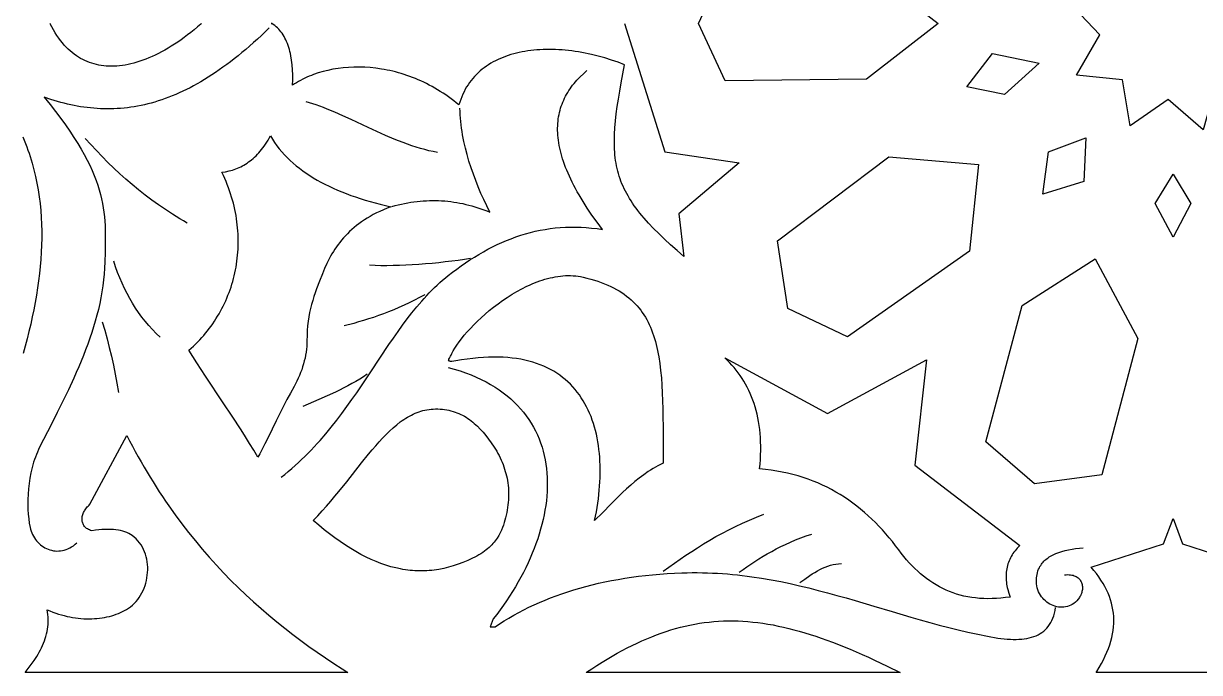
# Model space of a CAD drawing. Extents: x -332 to 348, y -263 to 352.
# Drawn here: x 10.4 to 60.5, y -203 to -175.3 of the extents above; entities that cross this region are included whole.
import ezdxf

# ---------------------------------------------------------------- set-up
doc = ezdxf.new("R2010")
doc.units = 0
doc.layers.add('LAYER_1', color=18, linetype='CONTINUOUS')
doc.layers.add('LAYER_2', color=174, linetype='CONTINUOUS')

msp = doc.modelspace()

# ---------------------------------------------------------------- linework, layer by layer
at = {"layer": 'LAYER_1'}
for points in [[(60.52, -172.532), (62.419, -172.044), (62.071, -174.002), (63.835, -174.869), (62.329, -176.142), (63.132, -177.958), (61.173, -177.95), (60.639, -179.865), (59.143, -178.579), (57.523, -179.697), (57.19, -177.736), (55.242, -177.534), (56.228, -175.815), (54.863, -174.388), (56.706, -173.715), (56.563, -171.73), (58.401, -172.418), (59.547, -170.804)], [(46.29, -172.957), (49.336, -175.334), (46.29, -177.711), (40.265, -177.785), (39.118, -175.334), (40.265, -172.884)], [(53.645, -177.029), (52.167, -178.363), (50.557, -178.033), (51.649, -176.607)], [(20.969, -180.27), (21.06, -180.408), (21.157, -180.543), (21.259, -180.674), (21.366, -180.803), (21.478, -180.928), (21.595, -181.049), (21.718, -181.168), (21.845, -181.283), (21.977, -181.396), (22.114, -181.505), (22.255, -181.611), (22.402, -181.714), (22.553, -181.815), (22.708, -181.912), (22.869, -182.006), (23.034, -182.098), (23.203, -182.186), (23.377, -182.272), (23.555, -182.355), (23.737, -182.435), (23.924, -182.513), (24.114, -182.587), (24.309, -182.66), (24.508, -182.729), (24.712, -182.796), (24.919, -182.861), (25.13, -182.922), (25.345, -182.982), (25.563, -183.039), (25.786, -183.094), (26.012, -183.146), (25.851, -183.209), (25.696, -183.275), (25.547, -183.342), (25.403, -183.412), (25.265, -183.483), (25.133, -183.557), (25.006, -183.632), (24.884, -183.709), (24.766, -183.787), (24.654, -183.868), (24.546, -183.95), (24.443, -184.033), (24.345, -184.119), (24.25, -184.206), (24.16, -184.294), (24.073, -184.384), (23.99, -184.475), (23.911, -184.568), (23.835, -184.663), (23.763, -184.758), (23.694, -184.855), (23.627, -184.953), (23.564, -185.053), (23.503, -185.154), (23.445, -185.256), (23.389, -185.359), (23.284, -185.568), (23.187, -185.782), (23.096, -185.999), (22.967, -186.324), (22.845, -186.647), (22.787, -186.81), (22.733, -186.973), (22.681, -187.14), (22.633, -187.309), (22.59, -187.482), (22.551, -187.659), (22.517, -187.841), (22.489, -188.03), (22.466, -188.225), (22.45, -188.427), (22.441, -188.637), (22.438, -188.856), (22.436, -188.977), (22.43, -189.099), (22.418, -189.222), (22.401, -189.346), (22.38, -189.47), (22.355, -189.595), (22.325, -189.72), (22.291, -189.844), (22.253, -189.968), (22.212, -190.092), (22.166, -190.214), (22.117, -190.336), (22.065, -190.456), (22.01, -190.575), (21.951, -190.692), (21.89, -190.806), (21.73, -191.098), (21.586, -191.367), (21.335, -191.849), (21.127, -192.265), (20.951, -192.628), (20.795, -192.952), (20.648, -193.249), (20.5, -193.533), (20.422, -193.674), (20.339, -193.816), (20.169, -193.528), (19.993, -193.239), (19.812, -192.95), (19.627, -192.66), (19.25, -192.079), (18.867, -191.501), (18.109, -190.362), (17.748, -189.806), (17.575, -189.533), (17.408, -189.263), (17.504, -189.177), (17.598, -189.09), (17.69, -189.001), (17.78, -188.91), (17.867, -188.818), (17.953, -188.725), (18.036, -188.629), (18.118, -188.533), (18.197, -188.434), (18.274, -188.335), (18.349, -188.234), (18.422, -188.131), (18.492, -188.027), (18.56, -187.922), (18.627, -187.816), (18.69, -187.708), (18.752, -187.599), (18.811, -187.489), (18.868, -187.378), (18.923, -187.265), (18.975, -187.152), (19.025, -187.037), (19.072, -186.921), (19.118, -186.805), (19.161, -186.687), (19.201, -186.569), (19.239, -186.449), (19.275, -186.329), (19.308, -186.208), (19.339, -186.086), (19.367, -185.963), (19.393, -185.839), (19.416, -185.715), (19.437, -185.59), (19.455, -185.465), (19.47, -185.338), (19.483, -185.212), (19.494, -185.084), (19.502, -184.956), (19.507, -184.828), (19.51, -184.699), (19.51, -184.57), (19.507, -184.44), (19.502, -184.31), (19.494, -184.179), (19.484, -184.049), (19.47, -183.918), (19.454, -183.786), (19.435, -183.655), (19.414, -183.523), (19.389, -183.391), (19.362, -183.259), (19.332, -183.127), (19.3, -182.995), (19.264, -182.863), (19.226, -182.731), (19.184, -182.599), (19.14, -182.467), (19.093, -182.335), (19.043, -182.203), (18.991, -182.071), (18.935, -181.94), (18.876, -181.809), (18.814, -181.678), (18.966, -181.653), (19.115, -181.62), (19.261, -181.58), (19.333, -181.556), (19.405, -181.53), (19.475, -181.502), (19.545, -181.472), (19.615, -181.439), (19.684, -181.404), (19.752, -181.366), (19.819, -181.326), (19.885, -181.284), (19.951, -181.238), (20.016, -181.191), (20.08, -181.14), (20.143, -181.087), (20.205, -181.031), (20.267, -180.972), (20.327, -180.911), (20.387, -180.846), (20.446, -180.779), (20.504, -180.709), (20.561, -180.635), (20.617, -180.559), (20.672, -180.479), (20.726, -180.396), (20.78, -180.31), (20.832, -180.221), (20.883, -180.128)], [(55.541, -182.076), (53.794, -182.614), (54.045, -180.805), (55.63, -180.21)], [(51.058, -181.343), (50.671, -185.033), (45.471, -188.694), (42.939, -187.478), (42.485, -184.599), (47.23, -181.017)], [(60.108, -183.012), (59.349, -184.436), (58.589, -183.012), (59.349, -181.758)], [(57.853, -188.762), (56.32, -194.578), (53.446, -194.964), (51.37, -193.174), (52.921, -187.349), (56.035, -185.367)], [(33.675, -186.08), (33.783, -186.084), (33.89, -186.093), (33.996, -186.106), (34.102, -186.124), (34.207, -186.145), (34.372, -186.186), (34.532, -186.229), (34.687, -186.274), (34.837, -186.322), (34.981, -186.373), (35.12, -186.427), (35.255, -186.483), (35.384, -186.542), (35.508, -186.604), (35.628, -186.668), (35.743, -186.735), (35.854, -186.805), (35.96, -186.878), (36.062, -186.953), (36.159, -187.03), (36.252, -187.111), (36.342, -187.194), (36.427, -187.279), (36.508, -187.368), (36.586, -187.459), (36.66, -187.552), (36.73, -187.649), (36.796, -187.748), (36.859, -187.849), (36.919, -187.954), (36.976, -188.061), (37.029, -188.17), (37.08, -188.282), (37.127, -188.397), (37.171, -188.515), (37.213, -188.635), (37.252, -188.758), (37.288, -188.883), (37.322, -189.011), (37.353, -189.142), (37.382, -189.275), (37.409, -189.411), (37.434, -189.55), (37.477, -189.835), (37.512, -190.131), (37.541, -190.437), (37.564, -190.753), (37.581, -191.08), (37.594, -191.418), (37.603, -191.765), (37.608, -192.124), (37.612, -192.493), (37.616, -194.071), (37.505, -194.128), (37.397, -194.186), (37.291, -194.246), (37.186, -194.308), (37.084, -194.371), (36.984, -194.437), (36.789, -194.572), (36.6, -194.714), (36.416, -194.861), (36.237, -195.014), (36.062, -195.17), (35.89, -195.331), (35.72, -195.495), (35.383, -195.831), (35.045, -196.175), (34.699, -196.521), (34.737, -196.336), (34.772, -196.15), (34.804, -195.966), (34.832, -195.782), (34.857, -195.598), (34.879, -195.416), (34.897, -195.234), (34.912, -195.053), (34.923, -194.874), (34.931, -194.696), (34.935, -194.519), (34.936, -194.343), (34.933, -194.169), (34.926, -193.997), (34.916, -193.826), (34.902, -193.658), (34.884, -193.491), (34.862, -193.326), (34.836, -193.163), (34.806, -193.003), (34.773, -192.845), (34.735, -192.689), (34.694, -192.536), (34.648, -192.386), (34.598, -192.238), (34.544, -192.093), (34.486, -191.951), (34.424, -191.812), (34.357, -191.676), (34.286, -191.544), (34.211, -191.415), (34.131, -191.289), (34.047, -191.167), (33.958, -191.048), (33.865, -190.933), (33.767, -190.822), (33.665, -190.715), (33.558, -190.612), (33.447, -190.513), (33.33, -190.418), (33.209, -190.328), (33.084, -190.242), (32.953, -190.161), (32.818, -190.084), (32.677, -190.012), (32.532, -189.945), (32.382, -189.883), (32.226, -189.825), (32.066, -189.773), (31.9, -189.727), (31.73, -189.685), (31.554, -189.649), (31.373, -189.619), (31.187, -189.594), (30.995, -189.575), (30.798, -189.561), (30.596, -189.554), (30.388, -189.553), (30.175, -189.558), (29.957, -189.569), (29.732, -189.586), (29.503, -189.61), (29.267, -189.641), (29.026, -189.678), (28.782, -189.716), (28.691, -189.728), (28.618, -189.736), (28.562, -189.738), (28.52, -189.735), (28.493, -189.727), (28.484, -189.721), (28.478, -189.714), (28.475, -189.705), (28.474, -189.696), (28.479, -189.672), (28.491, -189.642), (28.51, -189.607), (28.56, -189.519), (28.589, -189.467), (28.617, -189.408), (28.674, -189.294), (28.743, -189.172), (28.825, -189.044), (28.919, -188.909), (29.024, -188.77), (29.14, -188.626), (29.266, -188.479), (29.402, -188.33), (29.548, -188.179), (29.702, -188.027), (29.864, -187.875), (30.033, -187.724), (30.21, -187.574), (30.393, -187.427), (30.583, -187.283), (30.777, -187.143), (30.977, -187.008), (31.181, -186.879), (31.389, -186.757), (31.601, -186.642), (31.815, -186.535), (31.923, -186.485), (32.032, -186.438), (32.141, -186.393), (32.25, -186.35), (32.36, -186.31), (32.469, -186.273), (32.58, -186.239), (32.69, -186.208), (32.8, -186.18), (32.91, -186.155), (33.02, -186.133), (33.13, -186.115), (33.24, -186.101), (33.349, -186.09), (33.459, -186.083), (33.567, -186.079)], [(44.627, -191.954), (48.846, -189.67), (48.35, -194.156), (52.818, -197.582), (52.763, -197.638), (52.71, -197.695), (52.661, -197.752), (52.614, -197.811), (52.57, -197.87), (52.528, -197.93), (52.489, -197.991), (52.453, -198.053), (52.42, -198.116), (52.39, -198.179), (52.362, -198.244), (52.337, -198.309), (52.314, -198.375), (52.294, -198.441), (52.277, -198.509), (52.263, -198.577), (52.252, -198.647), (52.243, -198.717), (52.237, -198.787), (52.233, -198.859), (52.232, -198.932), (52.234, -199.005), (52.239, -199.079), (52.247, -199.154), (52.257, -199.23), (52.27, -199.307), (52.285, -199.384), (52.304, -199.462), (52.348, -199.622), (52.404, -199.784), (52.208, -199.81), (52.015, -199.831), (51.827, -199.845), (51.642, -199.853), (51.46, -199.855), (51.282, -199.85), (51.107, -199.84), (50.935, -199.824), (50.767, -199.802), (50.602, -199.774), (50.44, -199.74), (50.281, -199.7), (50.125, -199.655), (49.972, -199.604), (49.822, -199.547), (49.675, -199.485), (49.531, -199.417), (49.389, -199.344), (49.25, -199.265), (49.114, -199.181), (48.98, -199.092), (48.849, -198.997), (48.72, -198.898), (48.593, -198.793), (48.469, -198.683), (48.347, -198.567), (48.227, -198.447), (48.109, -198.322), (47.994, -198.192), (47.88, -198.057), (47.769, -197.917), (47.659, -197.773), (47.525, -197.596), (47.389, -197.423), (47.25, -197.253), (47.109, -197.087), (46.964, -196.925), (46.817, -196.767), (46.667, -196.612), (46.513, -196.462), (46.357, -196.316), (46.197, -196.174), (46.034, -196.037), (45.868, -195.904), (45.698, -195.776), (45.525, -195.652), (45.348, -195.533), (45.167, -195.418), (44.983, -195.309), (44.795, -195.204), (44.604, -195.105), (44.408, -195.011), (44.209, -194.922), (44.005, -194.839), (43.797, -194.761), (43.585, -194.688), (43.369, -194.621), (43.149, -194.56), (42.924, -194.505), (42.695, -194.456), (42.461, -194.412), (42.222, -194.375), (41.979, -194.344), (41.731, -194.319), (41.75, -194.117), (41.764, -193.919), (41.773, -193.725), (41.778, -193.535), (41.778, -193.348), (41.774, -193.165), (41.765, -192.986), (41.752, -192.811), (41.735, -192.639), (41.713, -192.47), (41.687, -192.305), (41.657, -192.144), (41.622, -191.986), (41.584, -191.831), (41.541, -191.68), (41.495, -191.532), (41.444, -191.388), (41.39, -191.247), (41.332, -191.108), (41.269, -190.974), (41.204, -190.842), (41.134, -190.713), (41.061, -190.588), (40.984, -190.465), (40.903, -190.345), (40.819, -190.229), (40.731, -190.115), (40.64, -190.004), (40.546, -189.896), (40.448, -189.791), (40.347, -189.689), (40.242, -189.589)], [(28.011, -191.767), (28.11, -191.771), (28.208, -191.779), (28.303, -191.79), (28.396, -191.805), (28.487, -191.823), (28.576, -191.845), (28.663, -191.869), (28.748, -191.896), (28.831, -191.927), (28.912, -191.96), (28.992, -191.996), (29.069, -192.035), (29.145, -192.077), (29.22, -192.121), (29.293, -192.168), (29.364, -192.217), (29.434, -192.269), (29.503, -192.323), (29.57, -192.38), (29.636, -192.438), (29.7, -192.499), (29.826, -192.626), (29.948, -192.761), (30.066, -192.904), (30.18, -193.052), (30.292, -193.207), (30.412, -193.388), (30.469, -193.479), (30.523, -193.571), (30.575, -193.664), (30.624, -193.757), (30.67, -193.851), (30.713, -193.945), (30.754, -194.04), (30.793, -194.135), (30.828, -194.231), (30.861, -194.328), (30.891, -194.425), (30.918, -194.523), (30.942, -194.622), (30.964, -194.721), (30.983, -194.821), (30.998, -194.921), (31.011, -195.023), (31.021, -195.125), (31.027, -195.227), (31.031, -195.331), (31.032, -195.435), (31.03, -195.539), (31.024, -195.645), (31.016, -195.751), (31.004, -195.858), (30.989, -195.966), (30.971, -196.074), (30.95, -196.183), (30.925, -196.293), (30.897, -196.404), (30.84, -196.607), (30.807, -196.713), (30.767, -196.822), (30.722, -196.934), (30.669, -197.046), (30.608, -197.16), (30.537, -197.275), (30.456, -197.389), (30.411, -197.445), (30.362, -197.502), (30.311, -197.558), (30.256, -197.614), (30.198, -197.669), (30.136, -197.724), (30.071, -197.778), (30.001, -197.831), (29.927, -197.884), (29.85, -197.935), (29.768, -197.986), (29.681, -198.036), (29.59, -198.085), (29.494, -198.132), (29.287, -198.227), (29.081, -198.312), (28.876, -198.389), (28.671, -198.456), (28.467, -198.515), (28.264, -198.564), (28.06, -198.604), (27.958, -198.62), (27.856, -198.634), (27.755, -198.646), (27.653, -198.656), (27.551, -198.663), (27.449, -198.668), (27.348, -198.67), (27.246, -198.67), (27.144, -198.668), (27.042, -198.664), (26.939, -198.657), (26.837, -198.648), (26.734, -198.636), (26.632, -198.623), (26.529, -198.606), (26.426, -198.588), (26.219, -198.543), (26.011, -198.49), (25.803, -198.426), (25.593, -198.353), (25.382, -198.271), (25.169, -198.179), (24.955, -198.077), (24.739, -197.965), (24.521, -197.844), (24.302, -197.713), (24.081, -197.573), (23.857, -197.422), (23.631, -197.262), (23.403, -197.092), (23.172, -196.912), (22.939, -196.721), (22.703, -196.521), (22.898, -196.317), (23.087, -196.111), (23.272, -195.903), (23.452, -195.695), (23.627, -195.487), (23.799, -195.278), (24.132, -194.866), (24.763, -194.068), (25.067, -193.692), (25.217, -193.511), (25.366, -193.336), (25.515, -193.168), (25.664, -193.006), (25.813, -192.852), (25.962, -192.706), (26.112, -192.568), (26.264, -192.439), (26.416, -192.32), (26.493, -192.264), (26.571, -192.211), (26.649, -192.16), (26.727, -192.112), (26.807, -192.067), (26.886, -192.025), (26.967, -191.985), (27.048, -191.949), (27.13, -191.916), (27.213, -191.886), (27.297, -191.859), (27.381, -191.835), (27.466, -191.815), (27.553, -191.798), (27.64, -191.784), (27.729, -191.775), (27.818, -191.768), (27.909, -191.766)], [(14.88, -193.126), (15, -193.354), (15.121, -193.58), (15.244, -193.803), (15.369, -194.023), (15.495, -194.241), (15.622, -194.456), (15.75, -194.669), (15.88, -194.879), (16.011, -195.087), (16.144, -195.292), (16.277, -195.495), (16.412, -195.695), (16.548, -195.893), (16.825, -196.281), (17.106, -196.661), (17.391, -197.031), (17.682, -197.392), (17.977, -197.745), (18.276, -198.089), (18.579, -198.425), (18.887, -198.753), (19.199, -199.073), (19.515, -199.386), (19.835, -199.691), (20.159, -199.989), (20.486, -200.279), (20.816, -200.563), (21.151, -200.841), (21.488, -201.112), (21.829, -201.377), (22.173, -201.636), (22.52, -201.889), (22.87, -202.137), (23.222, -202.379), (23.578, -202.616), (23.935, -202.848), (24.176, -203), (10.425, -203), (10.431, -202.994), (10.562, -202.832), (10.69, -202.665), (10.811, -202.492), (10.924, -202.314), (10.978, -202.223), (11.03, -202.132), (11.078, -202.038), (11.125, -201.944), (11.168, -201.849), (11.208, -201.753), (11.246, -201.656), (11.279, -201.558), (11.31, -201.459), (11.337, -201.359), (11.359, -201.258), (11.378, -201.157), (11.393, -201.055), (11.403, -200.952), (11.409, -200.848), (11.41, -200.744), (11.407, -200.64), (11.398, -200.535), (11.385, -200.429), (11.365, -200.323), (11.486, -200.375), (11.607, -200.423), (11.728, -200.467), (11.849, -200.508), (11.97, -200.545), (12.091, -200.577), (12.211, -200.607), (12.331, -200.632), (12.451, -200.654), (12.57, -200.673), (12.688, -200.688), (12.806, -200.699), (12.922, -200.707), (13.038, -200.712), (13.152, -200.713), (13.266, -200.711), (13.378, -200.705), (13.488, -200.697), (13.597, -200.685), (13.704, -200.67), (13.81, -200.652), (13.914, -200.631), (14.015, -200.607), (14.115, -200.58), (14.213, -200.55), (14.308, -200.517), (14.401, -200.481), (14.491, -200.442), (14.579, -200.401), (14.664, -200.357), (14.747, -200.31), (14.826, -200.26), (14.915, -200.198), (15, -200.129), (15.079, -200.054), (15.154, -199.974), (15.224, -199.889), (15.289, -199.799), (15.348, -199.705), (15.403, -199.607), (15.452, -199.506), (15.496, -199.402), (15.535, -199.295), (15.568, -199.186), (15.596, -199.076), (15.618, -198.964), (15.634, -198.85), (15.645, -198.737), (15.65, -198.623), (15.649, -198.509), (15.642, -198.396), (15.629, -198.283), (15.61, -198.173), (15.585, -198.064), (15.554, -197.957), (15.516, -197.852), (15.473, -197.751), (15.422, -197.653), (15.366, -197.559), (15.302, -197.469), (15.232, -197.383), (15.156, -197.303), (15.073, -197.227), (14.982, -197.158), (14.913, -197.112), (14.839, -197.071), (14.761, -197.034), (14.678, -197.002), (14.59, -196.974), (14.497, -196.95), (14.4, -196.931), (14.297, -196.916), (14.188, -196.906), (14.075, -196.9), (13.955, -196.899), (13.83, -196.902), (13.699, -196.909), (13.562, -196.921), (13.419, -196.938), (13.27, -196.959), (13.218, -196.943), (13.17, -196.925), (13.126, -196.905), (13.085, -196.882), (13.048, -196.857), (13.014, -196.83), (12.983, -196.802), (12.956, -196.771), (12.932, -196.739), (12.911, -196.705), (12.893, -196.67), (12.879, -196.634), (12.868, -196.597), (12.859, -196.558), (12.854, -196.519), (12.852, -196.479), (12.853, -196.438), (12.856, -196.397), (12.863, -196.355), (12.872, -196.313), (12.884, -196.271), (12.899, -196.228), (12.917, -196.186), (12.937, -196.144), (12.96, -196.103), (12.985, -196.062), (13.013, -196.021), (13.043, -195.981), (13.076, -195.942), (13.111, -195.904), (13.149, -195.867), (13.189, -195.831), (14.761, -192.895)], [(40.602, -200.8), (40.81, -200.805), (41.019, -200.815), (41.23, -200.83), (41.442, -200.849), (41.655, -200.874), (41.87, -200.903), (42.086, -200.937), (42.304, -200.975), (42.523, -201.019), (42.745, -201.067), (42.968, -201.12), (43.194, -201.178), (43.422, -201.24), (43.652, -201.307), (43.885, -201.379), (44.12, -201.455), (44.357, -201.536), (44.597, -201.622), (44.841, -201.712), (45.087, -201.807), (45.336, -201.907), (45.588, -202.011), (45.843, -202.119), (46.101, -202.232), (46.363, -202.35), (46.629, -202.472), (46.898, -202.599), (47.171, -202.73), (47.717, -203), (34.335, -203), (34.354, -202.987), (34.577, -202.839), (34.798, -202.696), (35.017, -202.559), (35.235, -202.427), (35.45, -202.301), (35.664, -202.179), (35.877, -202.063), (36.089, -201.952), (36.299, -201.846), (36.508, -201.745), (36.716, -201.65), (36.923, -201.56), (37.129, -201.475), (37.334, -201.395), (37.539, -201.32), (37.743, -201.25), (37.947, -201.185), (38.15, -201.126), (38.353, -201.071), (38.557, -201.021), (38.76, -200.977), (38.963, -200.938), (39.166, -200.903), (39.369, -200.874), (39.573, -200.849), (39.778, -200.829), (39.983, -200.815), (40.188, -200.805), (40.395, -200.8)]]:
    msp.add_lwpolyline(points, close=True, dxfattribs=at)
for points in [[(17.941, -175.334), (17.912, -175.36), (17.772, -175.481), (17.631, -175.599), (17.491, -175.712), (17.351, -175.821), (17.211, -175.926), (17.071, -176.026), (16.932, -176.123), (16.793, -176.215), (16.654, -176.303), (16.516, -176.387), (16.379, -176.466), (16.242, -176.541), (16.107, -176.612), (15.972, -176.678), (15.838, -176.74), (15.705, -176.798), (15.573, -176.851), (15.443, -176.9), (15.314, -176.945), (15.186, -176.985), (15.059, -177.021), (14.934, -177.053), (14.811, -177.081), (14.689, -177.104), (14.569, -177.123), (14.45, -177.137), (14.333, -177.148), (14.218, -177.154), (14.105, -177.157), (13.994, -177.155), (13.884, -177.149), (13.777, -177.139), (13.671, -177.126), (13.567, -177.108), (13.464, -177.086), (13.363, -177.06), (13.264, -177.031), (13.166, -176.997), (13.07, -176.96), (12.975, -176.918), (12.882, -176.872), (12.79, -176.822), (12.699, -176.767), (12.609, -176.708), (12.521, -176.644), (12.434, -176.576), (12.347, -176.503), (12.262, -176.425), (12.179, -176.341), (12.096, -176.253), (12.015, -176.159), (11.935, -176.059), (11.856, -175.954), (11.779, -175.843), (11.704, -175.727), (11.63, -175.604), (11.558, -175.475), (11.487, -175.341), (11.484, -175.334)], [(35.972, -175.334), (37.692, -180.81), (40.857, -181.27), (38.292, -183.447), (38.505, -185.266), (38.211, -185.011), (37.935, -184.764), (37.676, -184.525), (37.434, -184.293), (37.209, -184.067), (37, -183.846), (36.807, -183.63), (36.716, -183.523), (36.629, -183.417), (36.546, -183.312), (36.466, -183.207), (36.39, -183.103), (36.318, -182.998), (36.249, -182.895), (36.184, -182.791), (36.122, -182.687), (36.064, -182.583), (36.009, -182.479), (35.957, -182.375), (35.909, -182.27), (35.863, -182.165), (35.821, -182.059), (35.783, -181.952), (35.747, -181.844), (35.714, -181.735), (35.684, -181.626), (35.657, -181.515), (35.634, -181.403), (35.612, -181.289), (35.594, -181.174), (35.579, -181.057), (35.566, -180.939), (35.555, -180.818), (35.548, -180.696), (35.543, -180.572), (35.54, -180.445), (35.54, -180.316), (35.547, -180.052), (35.563, -179.776), (35.588, -179.49), (35.621, -179.191), (35.663, -178.879), (35.712, -178.554), (35.768, -178.213), (35.832, -177.857), (35.902, -177.485), (35.978, -177.095), (35.699, -176.989), (35.418, -176.892), (35.136, -176.804), (34.854, -176.725), (34.571, -176.656), (34.429, -176.624), (34.288, -176.596), (34.147, -176.569), (34.007, -176.545), (33.866, -176.523), (33.727, -176.504), (33.587, -176.487), (33.449, -176.473), (33.311, -176.461), (33.173, -176.452), (33.037, -176.445), (32.901, -176.441), (32.766, -176.44), (32.632, -176.441), (32.5, -176.444), (32.368, -176.45), (32.238, -176.459), (32.109, -176.471), (31.981, -176.485), (31.855, -176.502), (31.73, -176.521), (31.607, -176.543), (31.486, -176.568), (31.366, -176.596), (31.248, -176.627), (31.132, -176.66), (31.017, -176.696), (30.905, -176.735), (30.795, -176.777), (30.687, -176.822), (30.581, -176.87), (30.477, -176.92), (30.376, -176.973), (30.277, -177.03), (30.181, -177.089), (30.087, -177.152), (29.996, -177.217), (29.907, -177.285), (29.821, -177.356), (29.738, -177.431), (29.658, -177.508), (29.581, -177.589), (29.507, -177.672), (29.436, -177.759), (29.368, -177.849), (29.304, -177.942), (29.243, -178.038), (29.185, -178.138), (29.131, -178.24), (29.08, -178.346), (29.033, -178.455), (28.989, -178.567), (28.949, -178.683), (28.913, -178.802), (28.803, -178.711), (28.691, -178.624), (28.578, -178.539), (28.465, -178.457), (28.351, -178.377), (28.236, -178.301), (28.121, -178.227), (28.004, -178.156), (27.888, -178.087), (27.77, -178.021), (27.652, -177.958), (27.534, -177.898), (27.415, -177.84), (27.296, -177.784), (27.177, -177.732), (27.057, -177.682), (26.937, -177.634), (26.816, -177.589), (26.696, -177.546), (26.575, -177.506), (26.455, -177.469), (26.334, -177.434), (26.213, -177.401), (26.093, -177.371), (25.972, -177.343), (25.852, -177.318), (25.732, -177.295), (25.612, -177.274), (25.373, -177.24), (25.135, -177.215), (24.9, -177.199), (24.666, -177.192), (24.435, -177.194), (24.207, -177.205), (23.983, -177.224), (23.762, -177.251), (23.545, -177.287), (23.332, -177.331), (23.124, -177.383), (22.921, -177.443), (22.723, -177.511), (22.626, -177.548), (22.531, -177.586), (22.438, -177.627), (22.345, -177.669), (22.255, -177.713), (22.166, -177.759), (22.079, -177.807), (21.994, -177.857), (21.91, -177.908), (21.828, -177.961), (21.833, -177.738), (21.831, -177.52), (21.822, -177.308), (21.806, -177.102), (21.782, -176.902), (21.75, -176.71), (21.731, -176.617), (21.71, -176.526), (21.687, -176.438), (21.661, -176.351), (21.634, -176.267), (21.604, -176.186), (21.572, -176.106), (21.538, -176.03), (21.501, -175.956), (21.462, -175.884), (21.421, -175.816), (21.378, -175.75), (21.331, -175.688), (21.283, -175.628), (21.232, -175.572), (21.178, -175.519), (21.122, -175.469), (21.063, -175.422), (21.001, -175.379), (20.937, -175.339), (20.919, -175.339), (20.928, -175.334)], [(10.328, -180.17), (10.385, -180.309), (10.441, -180.448), (10.494, -180.587), (10.545, -180.727), (10.593, -180.867), (10.638, -181.004), (10.725, -181.289), (10.802, -181.572), (10.87, -181.857), (10.931, -182.143), (10.983, -182.431), (11.027, -182.72), (11.063, -183.011), (11.092, -183.303), (11.113, -183.597), (11.127, -183.892), (11.134, -184.189), (11.134, -184.487), (11.128, -184.786), (11.115, -185.087), (11.095, -185.389), (11.069, -185.692), (11.038, -185.997), (11, -186.302), (10.957, -186.609), (10.908, -186.916), (10.854, -187.225), (10.795, -187.534), (10.731, -187.845), (10.663, -188.156), (10.589, -188.467), (10.512, -188.78), (10.43, -189.092), (10.344, -189.406)], [(62.619, -203), (56.078, -203), (56.107, -202.955), (56.207, -202.786), (56.3, -202.62), (56.385, -202.455), (56.463, -202.293), (56.533, -202.133), (56.595, -201.974), (56.65, -201.817), (56.698, -201.662), (56.738, -201.509), (56.77, -201.356), (56.795, -201.206), (56.812, -201.057), (56.822, -200.909), (56.825, -200.762), (56.82, -200.616), (56.807, -200.471), (56.788, -200.328), (56.761, -200.185), (56.726, -200.043), (56.684, -199.901), (56.635, -199.76), (56.578, -199.62), (56.514, -199.481), (56.443, -199.341), (56.365, -199.202), (56.279, -199.063), (56.186, -198.925), (56.085, -198.786), (55.978, -198.648), (55.863, -198.509), (58.939, -197.513), (59.349, -196.435), (59.758, -197.513), (62.835, -198.509)]]:
    msp.add_lwpolyline(points, dxfattribs=at)
at = {"layer": 'LAYER_2'}
for points in [[(20.833, -175.517), (20.663, -175.682), (20.495, -175.841), (20.327, -175.997), (20.161, -176.147), (19.995, -176.294), (19.83, -176.436), (19.666, -176.574), (19.503, -176.707), (19.34, -176.837), (19.179, -176.962), (19.018, -177.083), (18.859, -177.199), (18.699, -177.312), (18.541, -177.421), (18.384, -177.525), (18.227, -177.626), (18.071, -177.723), (17.915, -177.815), (17.76, -177.904), (17.606, -177.989), (17.453, -178.071), (17.3, -178.148), (17.148, -178.222), (16.997, -178.292), (16.846, -178.359), (16.695, -178.421), (16.545, -178.481), (16.396, -178.536), (16.247, -178.588), (16.099, -178.637), (15.951, -178.682), (15.804, -178.724), (15.657, -178.763), (15.511, -178.798), (15.365, -178.83), (15.219, -178.858), (15.074, -178.884), (14.929, -178.906), (14.784, -178.925), (14.64, -178.941), (14.497, -178.953), (14.353, -178.963), (14.21, -178.97), (14.067, -178.974), (13.924, -178.975), (13.782, -178.973), (13.64, -178.968), (13.498, -178.96), (13.356, -178.949), (13.215, -178.936), (13.073, -178.92), (12.932, -178.901), (12.791, -178.88), (12.65, -178.856), (12.509, -178.83), (12.368, -178.801), (12.227, -178.769), (12.087, -178.735), (11.946, -178.699), (11.805, -178.66), (11.524, -178.575), (11.243, -178.481), (11.492, -178.791), (11.725, -179.091), (11.942, -179.38), (12.144, -179.659), (12.332, -179.929), (12.506, -180.19), (12.666, -180.443), (12.813, -180.688), (12.948, -180.925), (13.07, -181.156), (13.181, -181.38), (13.282, -181.599), (13.372, -181.812), (13.452, -182.02), (13.523, -182.224), (13.585, -182.424), (13.639, -182.62), (13.686, -182.814), (13.725, -183.005), (13.757, -183.194), (13.784, -183.382), (13.804, -183.569), (13.82, -183.756), (13.831, -183.943), (13.839, -184.13), (13.842, -184.318), (13.842, -184.701), (13.834, -185.093), (13.822, -185.5), (13.811, -185.757), (13.793, -186.013), (13.768, -186.268), (13.736, -186.521), (13.698, -186.773), (13.653, -187.024), (13.603, -187.274), (13.546, -187.523), (13.484, -187.771), (13.416, -188.018), (13.343, -188.264), (13.266, -188.51), (13.183, -188.755), (13.097, -188.999), (13.006, -189.243), (12.911, -189.487), (12.812, -189.73), (12.71, -189.973), (12.605, -190.216), (12.497, -190.459), (12.272, -190.945), (12.037, -191.432), (11.796, -191.92), (11.548, -192.41), (11.045, -193.399), (10.995, -193.5), (10.949, -193.604), (10.905, -193.709), (10.864, -193.816), (10.825, -193.924), (10.789, -194.034), (10.756, -194.145), (10.726, -194.257), (10.697, -194.37), (10.672, -194.483), (10.628, -194.712), (10.593, -194.941), (10.567, -195.17), (10.55, -195.396), (10.54, -195.62), (10.539, -195.839), (10.545, -196.051), (10.558, -196.257), (10.577, -196.453), (10.603, -196.64), (10.635, -196.815), (10.654, -196.896), (10.678, -196.975), (10.707, -197.051), (10.74, -197.124), (10.778, -197.195), (10.819, -197.263), (10.865, -197.328), (10.914, -197.39), (10.966, -197.448), (11.022, -197.503), (11.08, -197.554), (11.141, -197.601), (11.205, -197.644), (11.272, -197.683), (11.34, -197.717), (11.41, -197.747), (11.482, -197.772), (11.556, -197.792), (11.631, -197.807), (11.707, -197.817), (11.784, -197.822), (11.862, -197.821), (11.94, -197.814), (12.018, -197.802), (12.096, -197.783), (12.175, -197.759), (12.253, -197.728), (12.33, -197.69), (12.406, -197.646), (12.482, -197.594), (12.556, -197.536), (12.629, -197.471)], [(21.335, -194.677), (21.488, -194.555), (21.639, -194.432), (21.786, -194.307), (21.93, -194.179), (22.072, -194.051), (22.211, -193.92), (22.348, -193.788), (22.482, -193.654), (22.614, -193.519), (22.743, -193.382), (22.87, -193.245), (22.995, -193.105), (23.239, -192.824), (23.475, -192.538), (23.704, -192.25), (23.926, -191.958), (24.143, -191.664), (24.354, -191.369), (24.561, -191.072), (24.764, -190.776), (25.16, -190.184), (25.548, -189.598), (25.933, -189.024), (26.126, -188.742), (26.32, -188.465), (26.515, -188.193), (26.713, -187.927), (26.914, -187.667), (27.118, -187.415), (27.327, -187.17), (27.433, -187.05), (27.54, -186.933), (27.649, -186.818), (27.759, -186.705), (27.871, -186.595), (27.984, -186.487), (28.099, -186.381), (28.216, -186.279), (28.335, -186.178), (28.455, -186.081), (28.639, -185.938), (28.824, -185.8), (29.01, -185.666), (29.197, -185.537), (29.386, -185.411), (29.575, -185.291), (29.766, -185.175), (29.958, -185.065), (30.152, -184.959), (30.347, -184.858), (30.543, -184.762), (30.741, -184.672), (30.94, -184.586), (31.14, -184.507), (31.343, -184.433), (31.546, -184.364), (31.751, -184.301), (31.958, -184.244), (32.166, -184.193), (32.376, -184.148), (32.588, -184.109), (32.801, -184.077), (33.016, -184.05), (33.232, -184.03), (33.451, -184.017), (33.671, -184.01), (33.893, -184.01), (34.117, -184.017), (34.342, -184.031), (34.57, -184.052), (34.799, -184.08), (35.031, -184.115), (34.8, -183.805), (34.585, -183.503), (34.386, -183.209), (34.203, -182.922), (34.035, -182.641), (33.957, -182.504), (33.882, -182.368), (33.811, -182.234), (33.744, -182.102), (33.68, -181.971), (33.62, -181.842), (33.564, -181.715), (33.511, -181.589), (33.462, -181.466), (33.416, -181.343), (33.374, -181.222), (33.335, -181.103), (33.299, -180.986), (33.267, -180.87), (33.238, -180.755), (33.212, -180.642), (33.19, -180.531), (33.171, -180.421), (33.155, -180.313), (33.142, -180.206), (33.132, -180.1), (33.126, -179.996), (33.122, -179.894), (33.122, -179.792), (33.125, -179.693), (33.13, -179.594), (33.139, -179.497), (33.15, -179.402), (33.165, -179.307), (33.182, -179.214), (33.202, -179.123), (33.225, -179.032), (33.25, -178.943), (33.278, -178.855), (33.309, -178.769), (33.343, -178.683), (33.379, -178.599), (33.418, -178.516), (33.46, -178.435), (33.504, -178.354), (33.55, -178.275), (33.599, -178.197), (33.65, -178.12), (33.704, -178.044), (33.761, -177.969), (33.819, -177.895), (33.88, -177.822), (33.943, -177.751), (34.076, -177.611), (34.218, -177.475), (34.368, -177.343)], [(27.994, -180.827), (27.817, -180.794), (27.637, -180.755), (27.456, -180.71), (27.273, -180.659), (27.089, -180.604), (26.905, -180.543), (26.719, -180.478), (26.533, -180.409), (26.346, -180.337), (26.159, -180.261), (25.785, -180.103), (25.413, -179.937), (25.044, -179.768), (24.322, -179.43), (23.972, -179.269), (23.632, -179.118), (23.304, -178.98), (23.144, -178.917), (22.988, -178.858), (22.835, -178.805), (22.687, -178.757), (22.542, -178.714), (22.402, -178.678)], [(26.053, -183.134), (26.19, -183.097), (26.325, -183.063), (26.461, -183.032), (26.595, -183.004), (26.73, -182.978), (26.863, -182.956), (26.997, -182.936), (27.13, -182.919), (27.262, -182.906), (27.394, -182.895), (27.526, -182.887), (27.657, -182.882), (27.788, -182.879), (27.918, -182.88), (28.049, -182.883), (28.178, -182.89), (28.308, -182.899), (28.437, -182.911), (28.566, -182.926), (28.695, -182.944), (28.823, -182.964), (28.952, -182.988), (29.08, -183.014), (29.208, -183.043), (29.335, -183.075), (29.463, -183.11), (29.59, -183.147), (29.717, -183.188), (29.844, -183.231), (29.971, -183.277), (30.098, -183.326), (30.225, -183.377), (30.098, -183.111), (29.974, -182.843), (29.855, -182.574), (29.741, -182.302), (29.632, -182.03), (29.529, -181.755), (29.432, -181.48), (29.343, -181.203), (29.262, -180.924), (29.189, -180.644), (29.125, -180.363), (29.096, -180.222), (29.07, -180.08), (29.047, -179.939), (29.026, -179.797), (29.008, -179.654), (28.992, -179.512), (28.98, -179.369), (28.97, -179.226), (28.964, -179.082), (28.96, -178.938)], [(17.327, -183.839), (17.169, -183.748), (17.013, -183.656), (16.706, -183.466), (16.405, -183.27), (16.111, -183.068), (15.822, -182.86), (15.54, -182.645), (15.263, -182.426), (14.992, -182.201), (14.725, -181.971), (14.464, -181.736), (14.207, -181.497), (13.955, -181.253), (13.707, -181.005), (13.462, -180.753), (13.222, -180.498), (12.985, -180.239)], [(29.413, -185.357), (29.151, -185.396), (28.883, -185.433), (28.61, -185.468), (28.332, -185.501), (28.052, -185.532), (27.771, -185.559), (27.489, -185.584), (27.207, -185.606), (26.927, -185.624), (26.65, -185.639), (26.377, -185.65), (26.108, -185.657), (25.846, -185.659), (25.592, -185.658), (25.345, -185.652), (25.109, -185.641)], [(16.176, -188.703), (16.009, -188.543), (15.849, -188.377), (15.694, -188.206), (15.544, -188.029), (15.401, -187.846), (15.263, -187.657), (15.131, -187.463), (15.005, -187.263), (14.884, -187.058), (14.77, -186.847), (14.661, -186.63), (14.557, -186.407), (14.46, -186.179), (14.368, -185.945), (14.282, -185.705), (14.202, -185.46)], [(27.457, -186.895), (27.237, -187.016), (27.017, -187.132), (26.797, -187.241), (26.577, -187.345), (26.357, -187.443), (26.138, -187.536), (25.919, -187.624), (25.702, -187.707), (25.486, -187.786), (25.271, -187.86), (25.058, -187.93), (24.847, -187.996), (24.638, -188.058), (24.432, -188.117), (24.027, -188.226)], [(13.709, -188.055), (13.817, -188.41), (13.918, -188.772), (14.014, -189.14), (14.103, -189.514), (14.187, -189.894), (14.264, -190.28), (14.335, -190.672), (14.399, -191.071)], [(25.009, -190.287), (24.852, -190.392), (24.689, -190.493), (24.523, -190.592), (24.353, -190.687), (24.181, -190.78), (24.006, -190.871), (23.829, -190.959), (23.652, -191.044), (23.296, -191.209), (22.943, -191.366), (22.268, -191.662)], [(28.458, -189.992), (28.715, -190.064), (28.962, -190.143), (29.201, -190.226), (29.431, -190.316), (29.652, -190.41), (29.865, -190.51), (30.07, -190.614), (30.266, -190.724), (30.454, -190.838), (30.634, -190.957), (30.806, -191.08), (30.969, -191.208), (31.125, -191.34), (31.273, -191.476), (31.412, -191.616), (31.545, -191.761), (31.669, -191.909), (31.786, -192.06), (31.895, -192.215), (31.997, -192.374), (32.091, -192.536), (32.179, -192.701), (32.259, -192.869), (32.331, -193.04), (32.397, -193.214), (32.456, -193.391), (32.507, -193.57), (32.552, -193.752), (32.59, -193.936), (32.622, -194.122), (32.646, -194.31), (32.665, -194.5), (32.676, -194.692), (32.681, -194.886), (32.68, -195.082), (32.673, -195.279), (32.659, -195.477), (32.64, -195.677), (32.614, -195.877), (32.582, -196.079), (32.545, -196.282), (32.501, -196.485), (32.452, -196.689), (32.397, -196.893), (32.337, -197.098), (32.271, -197.303), (32.199, -197.509), (32.123, -197.714), (32.04, -197.919), (31.953, -198.124), (31.86, -198.329), (31.763, -198.533), (31.66, -198.737), (31.553, -198.94), (31.44, -199.142), (31.323, -199.344), (31.201, -199.544), (31.075, -199.743), (30.944, -199.941), (30.808, -200.137), (30.668, -200.332), (30.524, -200.525), (30.375, -200.716), (30.243, -201.049), (30.452, -201.059), (30.646, -200.929), (30.843, -200.803), (31.045, -200.68), (31.252, -200.56), (31.463, -200.444), (31.678, -200.331), (31.898, -200.222), (32.122, -200.116), (32.35, -200.014), (32.583, -199.915), (32.82, -199.821), (33.061, -199.729), (33.306, -199.642), (33.556, -199.558), (33.809, -199.479), (34.067, -199.403), (34.329, -199.331), (34.595, -199.263), (34.865, -199.199), (35.139, -199.138), (35.417, -199.082), (35.7, -199.03), (35.986, -198.982), (36.276, -198.939), (36.57, -198.899), (36.868, -198.864), (37.169, -198.833), (37.475, -198.806), (37.785, -198.784), (38.098, -198.765), (38.415, -198.752), (38.636, -198.745), (38.856, -198.742), (39.074, -198.742), (39.292, -198.745), (39.508, -198.75), (39.723, -198.759), (39.936, -198.77), (40.149, -198.783), (40.361, -198.8), (40.571, -198.819), (40.781, -198.84), (40.989, -198.863), (41.197, -198.889), (41.404, -198.917), (41.815, -198.98), (42.223, -199.05), (42.628, -199.127), (43.031, -199.212), (43.432, -199.302), (43.831, -199.398), (44.228, -199.498), (44.624, -199.603), (45.019, -199.712), (45.413, -199.823), (45.807, -199.937), (46.594, -200.171), (47.383, -200.406), (48.177, -200.64), (48.576, -200.755), (48.978, -200.867), (49.381, -200.976), (49.787, -201.082), (50.196, -201.184), (50.608, -201.28), (51.023, -201.372), (51.442, -201.457), (51.59, -201.485), (51.735, -201.51), (51.878, -201.531), (52.017, -201.55), (52.153, -201.564), (52.286, -201.576), (52.415, -201.583), (52.542, -201.587), (52.664, -201.587), (52.783, -201.583), (52.899, -201.574), (53.01, -201.562), (53.118, -201.545), (53.222, -201.523), (53.323, -201.497), (53.419, -201.467), (53.511, -201.431), (53.598, -201.391), (53.682, -201.345), (53.761, -201.294), (53.836, -201.238), (53.906, -201.176), (53.972, -201.109), (54.033, -201.036), (54.089, -200.958), (54.141, -200.873), (54.187, -200.783), (54.229, -200.686), (54.266, -200.583), (54.297, -200.474), (54.323, -200.358), (54.344, -200.235)], [(37.624, -198.68), (38.101, -198.339), (38.343, -198.171), (38.588, -198.005), (38.836, -197.841), (39.087, -197.679), (39.343, -197.519), (39.604, -197.363), (39.869, -197.21), (40.141, -197.06), (40.418, -196.914), (40.702, -196.773), (40.994, -196.635), (41.292, -196.503), (41.599, -196.376), (41.915, -196.254)], [(40.865, -198.724), (41.026, -198.608), (41.189, -198.493), (41.355, -198.379), (41.525, -198.267), (41.699, -198.156), (41.876, -198.048), (42.058, -197.941), (42.245, -197.836), (42.437, -197.734), (42.634, -197.634), (42.838, -197.537), (43.047, -197.443), (43.263, -197.352), (43.487, -197.263), (43.717, -197.178), (43.955, -197.097)], [(54.726, -198.837), (54.795, -198.831), (54.86, -198.829), (54.923, -198.831), (54.981, -198.836), (55.037, -198.845), (55.089, -198.858), (55.138, -198.873), (55.183, -198.892), (55.225, -198.913), (55.264, -198.938), (55.3, -198.964), (55.332, -198.993), (55.362, -199.024), (55.388, -199.057), (55.411, -199.092), (55.431, -199.129), (55.448, -199.167), (55.462, -199.207), (55.473, -199.247), (55.482, -199.289), (55.487, -199.332), (55.489, -199.375), (55.488, -199.419), (55.485, -199.463), (55.478, -199.507), (55.469, -199.551), (55.457, -199.596), (55.443, -199.639), (55.425, -199.683), (55.405, -199.726), (55.382, -199.767), (55.357, -199.808), (55.304, -199.881), (55.247, -199.946), (55.187, -200.004), (55.123, -200.055), (55.057, -200.098), (54.988, -200.135), (54.917, -200.165), (54.845, -200.188), (54.77, -200.205), (54.695, -200.215), (54.62, -200.219), (54.544, -200.217), (54.468, -200.209), (54.392, -200.195), (54.318, -200.176), (54.244, -200.151), (54.172, -200.121), (54.102, -200.085), (54.034, -200.045), (53.969, -199.999), (53.907, -199.949), (53.848, -199.894), (53.793, -199.835), (53.742, -199.771), (53.696, -199.703), (53.654, -199.631), (53.617, -199.555), (53.586, -199.476), (53.561, -199.392), (53.543, -199.306), (53.531, -199.215), (53.525, -199.122), (53.526, -199.046), (53.531, -198.969), (53.54, -198.893), (53.554, -198.818), (53.571, -198.745), (53.593, -198.672), (53.62, -198.602), (53.651, -198.533), (53.678, -198.482), (53.708, -198.434), (53.739, -198.387), (53.774, -198.342), (53.81, -198.298), (53.849, -198.256), (53.891, -198.217), (53.934, -198.178), (53.98, -198.142), (54.028, -198.107), (54.077, -198.073), (54.129, -198.041), (54.239, -197.982), (54.356, -197.929), (54.481, -197.881), (54.612, -197.838), (54.75, -197.801), (54.894, -197.768), (55.044, -197.74), (55.198, -197.716), (55.358, -197.697), (55.522, -197.681)], [(43.445, -199.168), (43.656, -199.015), (43.868, -198.868), (43.975, -198.799), (44.083, -198.733), (44.191, -198.67), (44.3, -198.612), (44.41, -198.558), (44.521, -198.51), (44.634, -198.467), (44.747, -198.43), (44.862, -198.4), (44.978, -198.377), (45.096, -198.362), (45.216, -198.354)]]:
    msp.add_lwpolyline(points, dxfattribs=at)

doc.saveas('drawing.dxf')
